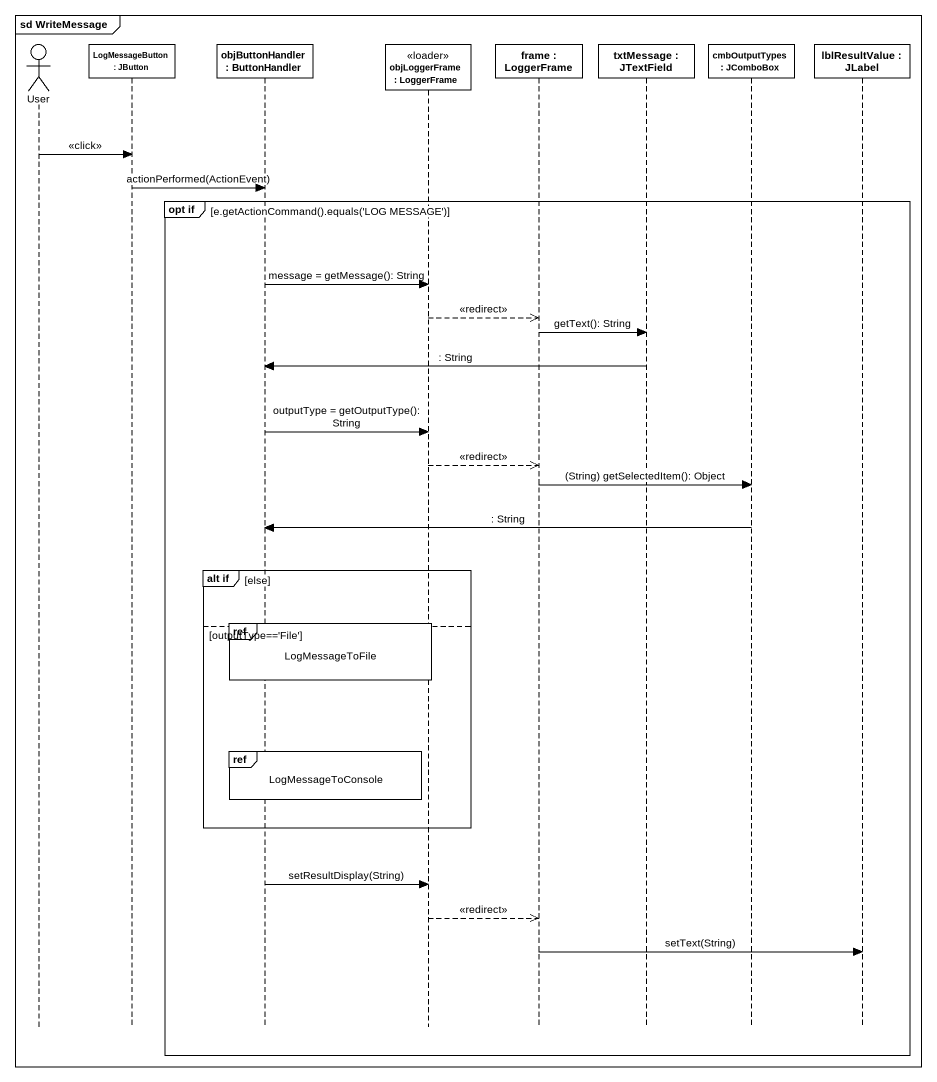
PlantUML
@startuml
mainframe sd WriteMessage
hide footbox
actor User
participant "LogMessageButton : JButton" as LogMessageButton
participant "objButtonHandler : ButtonHandler" as objButtonHandler
participant "objLoggerFrame : LoggerFrame" as objLoggerFrame <<loader>>
participant "frame : LoggerFrame" as frame_
participant "txtMessage : JTextField" as txtMessage
participant "cmbOutputTypes : JComboBox" as cmbOutputTypes
participant "lblResultValue : JLabel" as lblResultValue

User -> LogMessageButton : <<click>>
LogMessageButton -> objButtonHandler : actionPerformed(ActionEvent)
group opt if [e.getActionCommand().equals('LOG MESSAGE')]
  objButtonHandler -> objLoggerFrame : message = getMessage(): String
  objLoggerFrame -->> frame_ : <<redirect>>
  frame_ -> txtMessage : getText(): String
  txtMessage -> objButtonHandler : : String
  objButtonHandler -> objLoggerFrame : outputType = getOutputType(): String
  objLoggerFrame -->> frame_ : <<redirect>>
  frame_ -> cmbOutputTypes : (String) getSelectedItem(): Object
  cmbOutputTypes -> objButtonHandler : : String
  group alt if [else]
    ref over objButtonHandler, objLoggerFrame : LogMessageToFile
  else outputType=='File'
    ref over objButtonHandler : LogMessageToConsole
  end
  objButtonHandler -> objLoggerFrame : setResultDisplay(String)
  objLoggerFrame -->> frame_ : <<redirect>>
  frame_ -> lblResultValue : setText(String)
end
@enduml
